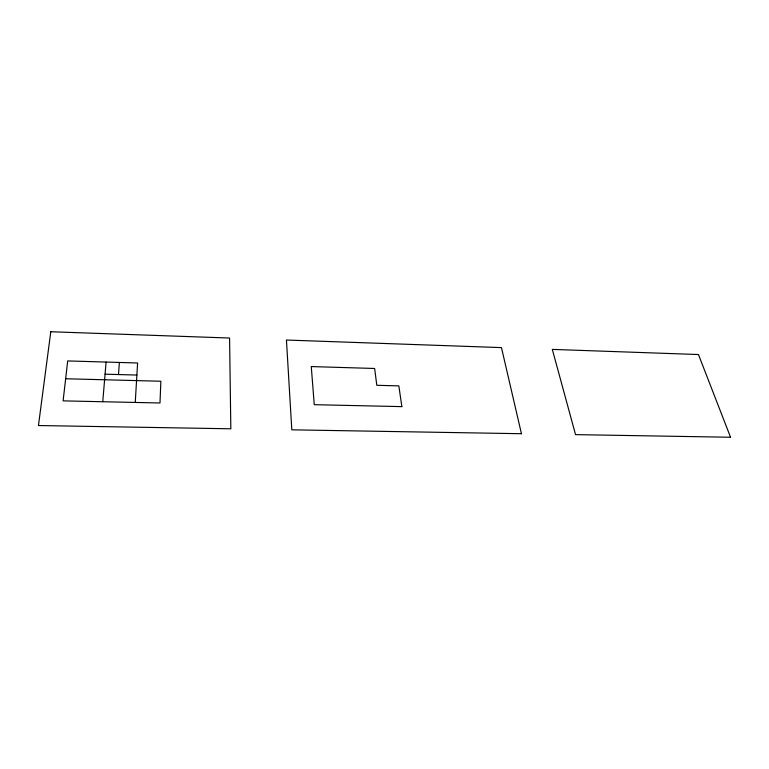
<?xml version="1.0" encoding="UTF-8"?>
<svg xmlns="http://www.w3.org/2000/svg" width="769" height="769" viewBox="0 0 769 769"><rect width="100%" height="100%" fill="white"/><g stroke="black" fill="none" stroke-linecap="round" stroke-linejoin="round"><path stroke-width="1.15" d="M135.257 402.437L137.603 362.997L67.701 360.921L63.106 400.87L159.99 402.985L160.865 381.241L65.653 378.752M118.484 374.551L119.378 362.449M102.748 401.735L106.103 362.064M105.084 374.186L136.882 375.051M50.792 331.747L38.45 425.536L230.835 428.794L229.575 338.033L50.792 331.747M521.449 433.716L291.807 429.823L286.443 340.033L501.465 347.607L521.449 433.716M730.55 437.253L575.539 434.629L552.315 349.395L698.454 354.538L730.55 437.253M401.851 406.628L314.252 404.686L311.272 366.573L374.647 368.476L376.8 385.298L398.842 385.884L401.851 406.628"/></g></svg>
